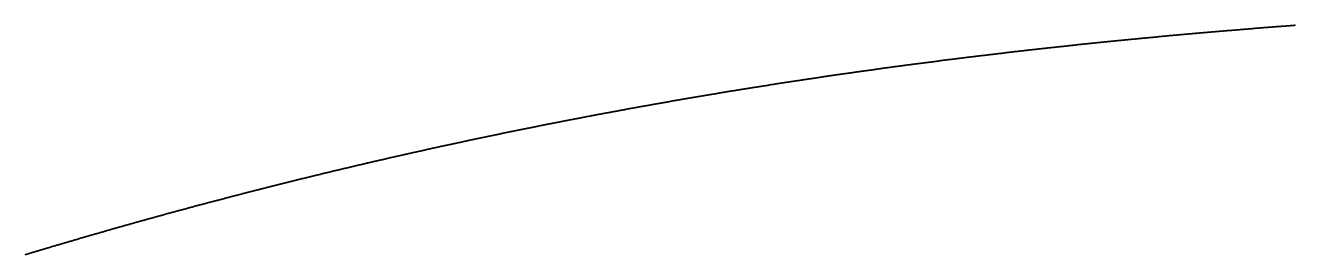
# Model space of a CAD drawing. Header units: metres. Extents: x 0 to 360, y 0 to 49.
# Drawn here: x 101.25 to 112.5, y 47.14 to 49.18 of the extents above; entities that cross this region are included whole.
import ezdxf

# ---------------------------------------------------------------- set-up
doc = ezdxf.new("R2010")
doc.units = ezdxf.units.M

msp = doc.modelspace()

# ---------------------------------------------------------------- linework, layer by layer
for p in [(112.036, 49.145), (112.042, 49.145), (112.048, 49.146), (112.054, 49.146), (112.06, 49.147), (112.065, 49.147), (112.071, 49.147), (112.077, 49.148), (112.083, 49.148), (112.089, 49.149), (112.094, 49.149), (112.1, 49.15), (112.106, 49.15), (112.112, 49.151), (112.118, 49.151), (112.124, 49.152), (112.129, 49.152), (112.135, 49.153), (112.141, 49.153), (112.147, 49.154), (112.153, 49.154), (112.159, 49.155), (112.164, 49.155), (112.17, 49.155), (112.176, 49.156), (112.182, 49.156), (112.188, 49.157), (112.194, 49.157), (112.199, 49.158), (112.205, 49.158), (112.211, 49.159), (112.217, 49.159), (112.223, 49.16), (112.228, 49.16), (112.234, 49.16), (112.24, 49.161), (112.246, 49.161), (112.252, 49.162), (112.258, 49.162), (112.263, 49.163), (112.269, 49.163), (112.275, 49.164), (112.281, 49.164), (112.287, 49.165), (112.293, 49.165), (112.298, 49.165), (112.304, 49.166), (112.31, 49.166), (112.316, 49.167), (112.322, 49.167), (112.328, 49.168), (112.333, 49.168), (112.339, 49.169), (112.345, 49.169), (112.351, 49.17), (112.357, 49.17), (112.363, 49.17), (112.368, 49.171), (112.374, 49.171), (112.38, 49.172), (112.386, 49.172), (112.392, 49.173), (112.397, 49.173), (112.403, 49.174), (112.409, 49.174), (112.415, 49.174), (112.421, 49.175), (112.427, 49.175), (112.432, 49.176), (112.438, 49.176), (112.444, 49.177), (112.45, 49.177), (112.456, 49.177), (112.462, 49.178), (112.467, 49.178), (112.473, 49.179), (112.479, 49.179), (112.485, 49.18), (112.491, 49.18), (112.497, 49.181), (110.806, 49.032), (110.812, 49.033), (110.818, 49.033), (110.824, 49.034), (110.83, 49.035), (110.836, 49.035), (110.841, 49.036), (110.847, 49.036), (110.853, 49.037), (110.859, 49.037), (110.865, 49.038), (110.87, 49.039), (110.876, 49.039), (110.882, 49.04), (110.888, 49.04), (110.894, 49.041), (110.9, 49.042), (110.905, 49.042), (110.911, 49.043), (110.917, 49.043), (110.923, 49.044), (110.929, 49.045), (110.935, 49.045), (110.94, 49.046), (110.946, 49.046), (110.952, 49.047), (110.958, 49.047), (110.964, 49.048), (110.97, 49.049), (110.975, 49.049), (110.981, 49.05), (110.987, 49.05), (110.993, 49.051), (110.999, 49.051), (111.005, 49.052), (111.01, 49.053), (111.016, 49.053), (111.022, 49.054), (111.028, 49.054), (111.034, 49.055), (111.04, 49.055), (111.045, 49.056), (111.051, 49.057), (111.057, 49.057), (111.063, 49.058), (111.069, 49.058), (111.075, 49.059), (111.08, 49.059), (111.086, 49.06), (111.092, 49.061), (111.098, 49.061), (111.104, 49.062), (111.11, 49.062), (111.115, 49.063), (111.121, 49.063), (111.127, 49.064), (111.133, 49.064), (111.139, 49.065), (111.144, 49.066), (111.15, 49.066), (111.156, 49.067), (111.162, 49.067), (111.168, 49.068), (111.174, 49.068), (111.179, 49.069), (111.185, 49.069), (111.191, 49.07), (111.197, 49.071), (111.203, 49.071), (111.209, 49.072), (111.214, 49.072), (111.22, 49.073), (111.226, 49.073), (111.232, 49.074), (111.238, 49.074), (111.244, 49.075), (111.249, 49.076), (111.255, 49.076), (111.261, 49.077), (111.267, 49.077), (111.273, 49.078), (111.279, 49.078), (111.284, 49.079), (111.29, 49.079), (111.296, 49.08), (111.302, 49.08), (111.308, 49.081), (111.314, 49.082), (111.319, 49.082), (111.325, 49.083), (111.331, 49.083), (111.337, 49.084), (111.343, 49.084), (111.348, 49.085), (111.354, 49.085), (111.36, 49.086), (111.366, 49.086), (111.372, 49.087), (111.378, 49.088), (111.383, 49.088), (111.389, 49.089), (111.395, 49.089), (111.401, 49.09), (111.407, 49.09), (111.413, 49.091), (111.418, 49.091), (111.424, 49.092), (111.43, 49.092), (111.436, 49.093), (111.442, 49.093), (111.448, 49.094), (111.453, 49.094), (111.459, 49.095), (111.465, 49.096), (111.471, 49.096), (111.477, 49.097), (111.483, 49.097), (111.488, 49.098), (111.494, 49.098), (111.5, 49.099), (111.506, 49.099), (111.512, 49.1), (111.518, 49.1), (111.523, 49.101), (111.529, 49.101), (111.535, 49.102), (111.541, 49.102), (111.547, 49.103), (111.553, 49.103), (111.558, 49.104), (111.564, 49.104), (111.57, 49.105), (111.576, 49.105), (111.582, 49.106), (111.587, 49.106), (111.593, 49.107), (111.599, 49.108), (111.605, 49.108), (111.611, 49.109), (111.617, 49.109), (111.622, 49.11), (111.628, 49.11), (111.634, 49.111), (111.64, 49.111), (111.646, 49.112), (111.652, 49.112), (111.657, 49.113), (111.663, 49.113), (111.669, 49.114), (111.675, 49.114), (111.681, 49.115), (111.687, 49.115), (111.692, 49.116), (111.698, 49.116), (111.704, 49.117), (111.71, 49.117), (111.716, 49.118), (111.722, 49.118), (111.727, 49.119), (111.733, 49.119), (111.739, 49.12), (111.745, 49.12), (111.751, 49.121), (111.756, 49.121), (111.762, 49.122), (111.768, 49.122), (111.774, 49.123), (111.78, 49.123), (111.786, 49.124), (111.791, 49.124), (111.797, 49.125), (111.803, 49.125), (111.809, 49.126), (111.815, 49.126), (111.821, 49.127), (111.826, 49.127), (111.832, 49.128), (111.838, 49.128), (111.844, 49.129), (111.85, 49.129), (111.856, 49.13), (111.861, 49.13), (111.867, 49.131), (111.873, 49.131), (111.879, 49.132), (111.885, 49.132), (111.891, 49.133), (111.896, 49.133), (111.902, 49.134), (111.908, 49.134), (111.914, 49.135), (111.92, 49.135), (111.925, 49.136), (111.931, 49.136), (111.937, 49.136), (111.943, 49.137), (111.949, 49.137), (111.955, 49.138), (111.96, 49.138), (111.966, 49.139), (111.972, 49.139), (111.978, 49.14), (111.984, 49.14), (111.99, 49.141), (111.995, 49.141), (112.001, 49.142), (112.007, 49.142), (112.013, 49.143), (112.019, 49.143), (112.025, 49.144), (112.03, 49.144), (109.792, 48.92), (109.798, 48.921), (109.803, 48.921), (109.809, 48.922), (109.815, 48.923), (109.821, 48.923), (109.827, 48.924), (109.832, 48.925), (109.838, 48.926), (109.844, 48.926), (109.85, 48.927), (109.856, 48.928), (109.862, 48.928), (109.867, 48.929), (109.873, 48.93), (109.879, 48.93), (109.885, 48.931), (109.891, 48.932), (109.897, 48.932), (109.902, 48.933), (109.908, 48.934), (109.914, 48.935), (109.92, 48.935), (109.926, 48.936), (109.932, 48.937), (109.937, 48.937), (109.943, 48.938), (109.949, 48.939), (109.955, 48.939), (109.961, 48.94), (109.967, 48.941), (109.972, 48.941), (109.978, 48.942), (109.984, 48.943), (109.99, 48.943), (109.996, 48.944), (110.002, 48.945), (110.007, 48.945), (110.013, 48.946), (110.019, 48.947), (110.025, 48.947), (110.031, 48.948), (110.037, 48.949), (110.042, 48.949), (110.048, 48.95), (110.054, 48.951), (110.06, 48.951), (110.066, 48.952), (110.072, 48.953), (110.077, 48.953), (110.083, 48.954), (110.089, 48.955), (110.095, 48.955), (110.101, 48.956), (110.107, 48.957), (110.112, 48.957), (110.118, 48.958), (110.124, 48.959), (110.13, 48.959), (110.136, 48.96), (110.142, 48.961), (110.147, 48.961), (110.153, 48.962), (110.159, 48.963), (110.165, 48.963), (110.171, 48.964), (110.177, 48.965), (110.182, 48.965), (110.188, 48.966), (110.194, 48.967), (110.2, 48.967), (110.206, 48.968), (110.212, 48.969), (110.217, 48.969), (110.223, 48.97), (110.229, 48.971), (110.235, 48.971), (110.241, 48.972), (110.247, 48.973), (110.252, 48.973), (110.258, 48.974), (110.264, 48.975), (110.27, 48.975), (110.276, 48.976), (110.282, 48.976), (110.287, 48.977), (110.293, 48.978), (110.299, 48.978), (110.305, 48.979), (110.311, 48.98), (110.317, 48.98), (110.322, 48.981), (110.328, 48.982), (110.334, 48.982), (110.34, 48.983), (110.346, 48.984), (110.352, 48.984), (110.357, 48.985), (110.363, 48.985), (110.369, 48.986), (110.375, 48.987), (110.381, 48.987), (110.387, 48.988), (110.392, 48.989), (110.398, 48.989), (110.404, 48.99), (110.41, 48.991), (110.416, 48.991), (110.422, 48.992), (110.427, 48.992), (110.433, 48.993), (110.439, 48.994), (110.445, 48.994), (110.451, 48.995), (110.457, 48.996), (110.462, 48.996), (110.468, 48.997), (110.474, 48.997), (110.48, 48.998), (110.486, 48.999), (110.492, 48.999), (110.497, 49), (110.503, 49.001), (110.509, 49.001), (110.515, 49.002), (110.521, 49.002), (110.527, 49.003), (110.532, 49.004), (110.538, 49.004), (110.544, 49.005), (110.55, 49.006), (110.556, 49.006), (110.561, 49.007), (110.567, 49.007), (110.573, 49.008), (110.579, 49.009), (110.585, 49.009), (110.591, 49.01), (110.596, 49.01), (110.602, 49.011), (110.608, 49.012), (110.614, 49.012), (110.62, 49.013), (110.626, 49.014), (110.631, 49.014), (110.637, 49.015), (110.643, 49.015), (110.649, 49.016), (110.655, 49.017), (110.661, 49.017), (110.666, 49.018), (110.672, 49.018), (110.678, 49.019), (110.684, 49.02), (110.69, 49.02), (110.696, 49.021), (110.701, 49.021), (110.707, 49.022), (110.713, 49.023), (110.719, 49.023), (110.725, 49.024), (110.731, 49.024), (110.736, 49.025), (110.742, 49.026), (110.748, 49.026), (110.754, 49.027), (110.76, 49.027), (110.766, 49.028), (110.771, 49.029), (110.777, 49.029), (110.783, 49.03), (110.789, 49.03), (110.795, 49.031), (110.801, 49.032), (108.911, 48.807), (108.917, 48.808), (108.922, 48.809), (108.928, 48.81), (108.934, 48.811), (108.94, 48.811), (108.946, 48.812), (108.952, 48.813), (108.957, 48.814), (108.963, 48.815), (108.969, 48.815), (108.975, 48.816), (108.981, 48.817), (108.987, 48.818), (108.992, 48.818), (108.998, 48.819), (109.004, 48.82), (109.01, 48.821), (109.016, 48.822), (109.022, 48.822), (109.027, 48.823), (109.033, 48.824), (109.039, 48.825), (109.045, 48.826), (109.051, 48.826), (109.057, 48.827), (109.062, 48.828), (109.068, 48.829), (109.074, 48.829), (109.08, 48.83), (109.086, 48.831), (109.092, 48.832), (109.097, 48.833), (109.103, 48.833), (109.109, 48.834), (109.115, 48.835), (109.121, 48.836), (109.127, 48.836), (109.132, 48.837), (109.138, 48.838), (109.144, 48.839), (109.15, 48.839), (109.156, 48.84), (109.162, 48.841), (109.167, 48.842), (109.173, 48.843), (109.179, 48.843), (109.185, 48.844), (109.191, 48.845), (109.197, 48.846), (109.202, 48.846), (109.208, 48.847), (109.214, 48.848), (109.22, 48.849), (109.226, 48.849), (109.232, 48.85), (109.237, 48.851), (109.243, 48.852), (109.249, 48.852), (109.255, 48.853), (109.261, 48.854), (109.267, 48.855), (109.272, 48.855), (109.278, 48.856), (109.284, 48.857), (109.29, 48.858), (109.296, 48.858), (109.302, 48.859), (109.307, 48.86), (109.313, 48.861), (109.319, 48.861), (109.325, 48.862), (109.331, 48.863), (109.337, 48.864), (109.342, 48.864), (109.348, 48.865), (109.354, 48.866), (109.36, 48.867), (109.366, 48.867), (109.372, 48.868), (109.377, 48.869), (109.383, 48.87), (109.389, 48.87), (109.395, 48.871), (109.401, 48.872), (109.407, 48.873), (109.412, 48.873), (109.418, 48.874), (109.424, 48.875), (109.43, 48.876), (109.436, 48.876), (109.442, 48.877), (109.448, 48.878), (109.453, 48.878), (109.459, 48.879), (109.465, 48.88), (109.471, 48.881), (109.477, 48.881), (109.483, 48.882), (109.488, 48.883), (109.494, 48.884), (109.5, 48.884), (109.506, 48.885), (109.512, 48.886), (109.518, 48.887), (109.523, 48.887), (109.529, 48.888), (109.535, 48.889), (109.541, 48.889), (109.547, 48.89), (109.553, 48.891), (109.558, 48.892), (109.564, 48.892), (109.57, 48.893), (109.576, 48.894), (109.582, 48.894), (109.588, 48.895), (109.593, 48.896), (109.599, 48.897), (109.605, 48.897), (109.611, 48.898), (109.617, 48.899), (109.623, 48.9), (109.628, 48.9), (109.634, 48.901), (109.64, 48.902), (109.646, 48.902), (109.652, 48.903), (109.658, 48.904), (109.663, 48.905), (109.669, 48.905), (109.675, 48.906), (109.681, 48.907), (109.687, 48.907), (109.693, 48.908), (109.698, 48.909), (109.704, 48.909), (109.71, 48.91), (109.716, 48.911), (109.722, 48.912), (109.728, 48.912), (109.733, 48.913), (109.739, 48.914), (109.745, 48.914), (109.751, 48.915), (109.757, 48.916), (109.763, 48.917), (109.768, 48.917), (109.774, 48.918), (109.78, 48.919), (109.786, 48.919), (108.129, 48.695), (108.134, 48.696), (108.14, 48.697), (108.146, 48.698), (108.152, 48.699), (108.158, 48.699), (108.164, 48.7), (108.169, 48.701), (108.175, 48.702), (108.181, 48.703), (108.187, 48.704), (108.193, 48.705), (108.199, 48.706), (108.205, 48.706), (108.21, 48.707), (108.216, 48.708), (108.222, 48.709), (108.228, 48.71), (108.234, 48.711), (108.24, 48.712), (108.245, 48.713), (108.251, 48.713), (108.257, 48.714), (108.263, 48.715), (108.269, 48.716), (108.275, 48.717), (108.28, 48.718), (108.286, 48.719), (108.292, 48.72), (108.298, 48.72), (108.304, 48.721), (108.31, 48.722), (108.315, 48.723), (108.321, 48.724), (108.327, 48.725), (108.333, 48.726), (108.339, 48.726), (108.345, 48.727), (108.35, 48.728), (108.356, 48.729), (108.362, 48.73), (108.368, 48.731), (108.374, 48.732), (108.38, 48.732), (108.385, 48.733), (108.391, 48.734), (108.397, 48.735), (108.403, 48.736), (108.409, 48.737), (108.415, 48.738), (108.42, 48.738), (108.426, 48.739), (108.432, 48.74), (108.438, 48.741), (108.444, 48.742), (108.45, 48.743), (108.456, 48.743), (108.461, 48.744), (108.467, 48.745), (108.473, 48.746), (108.479, 48.747), (108.485, 48.748), (108.491, 48.749), (108.496, 48.749), (108.502, 48.75), (108.508, 48.751), (108.514, 48.752), (108.52, 48.753), (108.526, 48.754), (108.531, 48.754), (108.537, 48.755), (108.543, 48.756), (108.549, 48.757), (108.555, 48.758), (108.561, 48.759), (108.566, 48.759), (108.572, 48.76), (108.578, 48.761), (108.584, 48.762), (108.59, 48.763), (108.596, 48.764), (108.601, 48.764), (108.607, 48.765), (108.613, 48.766), (108.619, 48.767), (108.625, 48.768), (108.631, 48.769), (108.636, 48.769), (108.642, 48.77), (108.648, 48.771), (108.654, 48.772), (108.66, 48.773), (108.666, 48.773), (108.671, 48.774), (108.677, 48.775), (108.683, 48.776), (108.689, 48.777), (108.695, 48.778), (108.701, 48.778), (108.706, 48.779), (108.712, 48.78), (108.718, 48.781), (108.724, 48.782), (108.73, 48.782), (108.736, 48.783), (108.741, 48.784), (108.747, 48.785), (108.753, 48.786), (108.759, 48.787), (108.765, 48.787), (108.771, 48.788), (108.777, 48.789), (108.782, 48.79), (108.788, 48.791), (108.794, 48.791), (108.8, 48.792), (108.806, 48.793), (108.812, 48.794), (108.817, 48.795), (108.823, 48.795), (108.829, 48.796), (108.835, 48.797), (108.841, 48.798), (108.847, 48.799), (108.852, 48.799), (108.858, 48.8), (108.864, 48.801), (108.87, 48.802), (108.876, 48.803), (108.882, 48.803), (108.887, 48.804), (108.893, 48.805), (108.899, 48.806), (108.905, 48.807), (107.416, 48.582), (107.422, 48.583), (107.428, 48.584), (107.434, 48.585), (107.44, 48.586), (107.446, 48.587), (107.451, 48.588), (107.457, 48.589), (107.463, 48.59), (107.469, 48.591), (107.475, 48.592), (107.481, 48.593), (107.486, 48.594), (107.492, 48.595), (107.498, 48.596), (107.504, 48.597), (107.51, 48.598), (107.516, 48.598), (107.521, 48.599), (107.527, 48.6), (107.533, 48.601), (107.539, 48.602), (107.545, 48.603), (107.551, 48.604), (107.556, 48.605), (107.562, 48.606), (107.568, 48.607), (107.574, 48.608), (107.58, 48.609), (107.586, 48.61), (107.591, 48.611), (107.597, 48.612), (107.603, 48.613), (107.609, 48.614), (107.615, 48.615), (107.621, 48.616), (107.627, 48.617), (107.632, 48.617), (107.638, 48.618), (107.644, 48.619), (107.65, 48.62), (107.656, 48.621), (107.662, 48.622), (107.667, 48.623), (107.673, 48.624), (107.679, 48.625), (107.685, 48.626), (107.691, 48.627), (107.697, 48.628), (107.702, 48.629), (107.708, 48.63), (107.714, 48.631), (107.72, 48.632), (107.726, 48.632), (107.732, 48.633), (107.737, 48.634), (107.743, 48.635), (107.749, 48.636), (107.755, 48.637), (107.761, 48.638), (107.767, 48.639), (107.772, 48.64), (107.778, 48.641), (107.784, 48.642), (107.79, 48.643), (107.796, 48.644), (107.802, 48.644), (107.808, 48.645), (107.813, 48.646), (107.819, 48.647), (107.825, 48.648), (107.831, 48.649), (107.837, 48.65), (107.843, 48.651), (107.848, 48.652), (107.854, 48.653), (107.86, 48.654), (107.866, 48.655), (107.872, 48.656), (107.878, 48.656), (107.883, 48.657), (107.889, 48.658), (107.895, 48.659), (107.901, 48.66), (107.907, 48.661), (107.913, 48.662), (107.918, 48.663), (107.924, 48.664), (107.93, 48.665), (107.936, 48.666), (107.942, 48.666), (107.948, 48.667), (107.953, 48.668), (107.959, 48.669), (107.965, 48.67), (107.971, 48.671), (107.977, 48.672), (107.983, 48.673), (107.989, 48.674), (107.994, 48.675), (108, 48.675), (108.006, 48.676), (108.012, 48.677), (108.018, 48.678), (108.024, 48.679), (108.029, 48.68), (108.035, 48.681), (108.041, 48.682), (108.047, 48.683), (108.053, 48.684), (108.059, 48.684), (108.064, 48.685), (108.07, 48.686), (108.076, 48.687), (108.082, 48.688), (108.088, 48.689), (108.094, 48.69), (108.099, 48.691), (108.105, 48.692), (108.111, 48.692), (108.117, 48.693), (108.123, 48.694), (106.768, 48.47), (106.774, 48.471), (106.78, 48.472), (106.785, 48.473), (106.791, 48.475), (106.797, 48.476), (106.803, 48.477), (106.809, 48.478), (106.815, 48.479), (106.821, 48.48), (106.826, 48.481), (106.832, 48.482), (106.838, 48.483), (106.844, 48.484), (106.85, 48.485), (106.856, 48.486), (106.861, 48.487), (106.867, 48.488), (106.873, 48.489), (106.879, 48.49), (106.885, 48.491), (106.891, 48.492), (106.896, 48.493), (106.902, 48.494), (106.908, 48.495), (106.914, 48.496), (106.92, 48.497), (106.926, 48.498), (106.932, 48.499), (106.937, 48.5), (106.943, 48.501), (106.949, 48.502), (106.955, 48.503), (106.961, 48.504), (106.967, 48.506), (106.972, 48.507), (106.978, 48.508), (106.984, 48.509), (106.99, 48.51), (106.996, 48.511), (107.002, 48.512), (107.007, 48.513), (107.013, 48.514), (107.019, 48.515), (107.025, 48.516), (107.031, 48.517), (107.037, 48.518), (107.043, 48.519), (107.048, 48.52), (107.054, 48.521), (107.06, 48.522), (107.066, 48.523), (107.072, 48.524), (107.078, 48.525), (107.083, 48.526), (107.089, 48.527), (107.095, 48.528), (107.101, 48.529), (107.107, 48.53), (107.113, 48.531), (107.118, 48.532), (107.124, 48.533), (107.13, 48.534), (107.136, 48.535), (107.142, 48.536), (107.148, 48.537), (107.153, 48.538), (107.159, 48.539), (107.165, 48.54), (107.171, 48.541), (107.177, 48.542), (107.183, 48.543), (107.189, 48.544), (107.194, 48.545), (107.2, 48.546), (107.206, 48.547), (107.212, 48.548), (107.218, 48.549), (107.224, 48.55), (107.229, 48.551), (107.235, 48.552), (107.241, 48.553), (107.247, 48.554), (107.253, 48.555), (107.259, 48.556), (107.264, 48.557), (107.27, 48.558), (107.276, 48.559), (107.282, 48.56), (107.288, 48.561), (107.294, 48.562), (107.3, 48.563), (107.305, 48.564), (107.311, 48.565), (107.317, 48.566), (107.323, 48.567), (107.329, 48.568), (107.335, 48.569), (107.34, 48.569), (107.346, 48.57), (107.352, 48.571), (107.358, 48.572), (107.364, 48.573), (107.37, 48.574), (107.375, 48.575), (107.381, 48.576), (107.387, 48.577), (107.393, 48.578), (107.399, 48.579), (107.405, 48.58), (107.41, 48.581), (106.16, 48.358), (106.166, 48.359), (106.172, 48.36), (106.178, 48.361), (106.184, 48.362), (106.19, 48.363), (106.195, 48.364), (106.201, 48.365), (106.207, 48.366), (106.213, 48.368), (106.219, 48.369), (106.225, 48.37), (106.23, 48.371), (106.236, 48.372), (106.242, 48.373), (106.248, 48.374), (106.254, 48.375), (106.26, 48.377), (106.266, 48.378), (106.271, 48.379), (106.277, 48.38), (106.283, 48.381), (106.289, 48.382), (106.295, 48.383), (106.301, 48.384), (106.306, 48.385), (106.312, 48.386), (106.318, 48.388), (106.324, 48.389), (106.33, 48.39), (106.336, 48.391), (106.341, 48.392), (106.347, 48.393), (106.353, 48.394), (106.359, 48.395), (106.365, 48.396), (106.371, 48.397), (106.377, 48.399), (106.382, 48.4), (106.388, 48.401), (106.394, 48.402), (106.4, 48.403), (106.406, 48.404), (106.412, 48.405), (106.417, 48.406), (106.423, 48.407), (106.429, 48.408), (106.435, 48.409), (106.441, 48.411), (106.447, 48.412), (106.452, 48.413), (106.458, 48.414), (106.464, 48.415), (106.47, 48.416), (106.476, 48.417), (106.482, 48.418), (106.488, 48.419), (106.493, 48.42), (106.499, 48.421), (106.505, 48.422), (106.511, 48.424), (106.517, 48.425), (106.523, 48.426), (106.528, 48.427), (106.534, 48.428), (106.54, 48.429), (106.546, 48.43), (106.552, 48.431), (106.558, 48.432), (106.563, 48.433), (106.569, 48.434), (106.575, 48.435), (106.581, 48.436), (106.587, 48.438), (106.593, 48.439), (106.599, 48.44), (106.604, 48.441), (106.61, 48.442), (106.616, 48.443), (106.622, 48.444), (106.628, 48.445), (106.634, 48.446), (106.639, 48.447), (106.645, 48.448), (106.651, 48.449), (106.657, 48.45), (106.663, 48.451), (106.669, 48.452), (106.674, 48.453), (106.68, 48.455), (106.686, 48.456), (106.692, 48.457), (106.698, 48.458), (106.704, 48.459), (106.71, 48.46), (106.715, 48.461), (106.721, 48.462), (106.727, 48.463), (106.733, 48.464), (106.739, 48.465), (106.745, 48.466), (106.75, 48.467), (106.756, 48.468), (106.762, 48.469), (105.593, 48.245), (105.599, 48.246), (105.605, 48.248), (105.611, 48.249), (105.617, 48.25), (105.623, 48.251), (105.628, 48.252), (105.634, 48.254), (105.64, 48.255), (105.646, 48.256), (105.652, 48.257), (105.658, 48.258), (105.664, 48.259), (105.669, 48.261), (105.675, 48.262), (105.681, 48.263), (105.687, 48.264), (105.693, 48.265), (105.699, 48.267), (105.704, 48.268), (105.71, 48.269), (105.716, 48.27), (105.722, 48.271), (105.728, 48.272), (105.734, 48.274), (105.74, 48.275), (105.745, 48.276), (105.751, 48.277), (105.757, 48.278), (105.763, 48.279), (105.769, 48.281), (105.775, 48.282), (105.78, 48.283), (105.786, 48.284), (105.792, 48.285), (105.798, 48.287), (105.804, 48.288), (105.81, 48.289), (105.815, 48.29), (105.821, 48.291), (105.827, 48.292), (105.833, 48.294), (105.839, 48.295), (105.845, 48.296), (105.851, 48.297), (105.856, 48.298), (105.862, 48.299), (105.868, 48.3), (105.874, 48.302), (105.88, 48.303), (105.886, 48.304), (105.891, 48.305), (105.897, 48.306), (105.903, 48.307), (105.909, 48.309), (105.915, 48.31), (105.921, 48.311), (105.927, 48.312), (105.932, 48.313), (105.938, 48.314), (105.944, 48.315), (105.95, 48.317), (105.956, 48.318), (105.962, 48.319), (105.967, 48.32), (105.973, 48.321), (105.979, 48.322), (105.985, 48.324), (105.991, 48.325), (105.997, 48.326), (106.003, 48.327), (106.008, 48.328), (106.014, 48.329), (106.02, 48.33), (106.026, 48.332), (106.032, 48.333), (106.038, 48.334), (106.043, 48.335), (106.049, 48.336), (106.055, 48.337), (106.061, 48.338), (106.067, 48.339), (106.073, 48.341), (106.079, 48.342), (106.084, 48.343), (106.09, 48.344), (106.096, 48.345), (106.102, 48.346), (106.108, 48.347), (106.114, 48.349), (106.119, 48.35), (106.125, 48.351), (106.131, 48.352), (106.137, 48.353), (106.143, 48.354), (106.149, 48.355), (106.154, 48.356), (105.061, 48.133), (105.067, 48.135), (105.073, 48.136), (105.079, 48.137), (105.085, 48.138), (105.091, 48.14), (105.096, 48.141), (105.102, 48.142), (105.108, 48.143), (105.114, 48.145), (105.12, 48.146), (105.126, 48.147), (105.132, 48.148), (105.137, 48.15), (105.143, 48.151), (105.149, 48.152), (105.155, 48.153), (105.161, 48.155), (105.167, 48.156), (105.172, 48.157), (105.178, 48.158), (105.184, 48.16), (105.19, 48.161), (105.196, 48.162), (105.202, 48.163), (105.208, 48.165), (105.213, 48.166), (105.219, 48.167), (105.225, 48.168), (105.231, 48.17), (105.237, 48.171), (105.243, 48.172), (105.248, 48.173), (105.254, 48.175), (105.26, 48.176), (105.266, 48.177), (105.272, 48.178), (105.278, 48.18), (105.284, 48.181), (105.289, 48.182), (105.295, 48.183), (105.301, 48.185), (105.307, 48.186), (105.313, 48.187), (105.319, 48.188), (105.324, 48.189), (105.33, 48.191), (105.336, 48.192), (105.342, 48.193), (105.348, 48.194), (105.354, 48.196), (105.36, 48.197), (105.365, 48.198), (105.371, 48.199), (105.377, 48.2), (105.383, 48.202), (105.389, 48.203), (105.395, 48.204), (105.4, 48.205), (105.406, 48.207), (105.412, 48.208), (105.418, 48.209), (105.424, 48.21), (105.43, 48.211), (105.436, 48.213), (105.441, 48.214), (105.447, 48.215), (105.453, 48.216), (105.459, 48.217), (105.465, 48.219), (105.471, 48.22), (105.476, 48.221), (105.482, 48.222), (105.488, 48.224), (105.494, 48.225), (105.5, 48.226), (105.506, 48.227), (105.512, 48.228), (105.517, 48.23), (105.523, 48.231), (105.529, 48.232), (105.535, 48.233), (105.541, 48.234), (105.547, 48.236), (105.552, 48.237), (105.558, 48.238), (105.564, 48.239), (105.57, 48.24), (105.576, 48.242), (105.582, 48.243), (105.588, 48.244), (104.553, 48.021), (104.558, 48.022), (104.564, 48.023), (104.57, 48.025), (104.576, 48.026), (104.582, 48.027), (104.588, 48.029), (104.594, 48.03), (104.599, 48.031), (104.605, 48.032), (104.611, 48.034), (104.617, 48.035), (104.623, 48.036), (104.629, 48.038), (104.634, 48.039), (104.64, 48.04), (104.646, 48.042), (104.652, 48.043), (104.658, 48.044), (104.664, 48.046), (104.67, 48.047), (104.675, 48.048), (104.681, 48.05), (104.687, 48.051), (104.693, 48.052), (104.699, 48.054), (104.705, 48.055), (104.71, 48.056), (104.716, 48.057), (104.722, 48.059), (104.728, 48.06), (104.734, 48.061), (104.74, 48.063), (104.746, 48.064), (104.751, 48.065), (104.757, 48.067), (104.763, 48.068), (104.769, 48.069), (104.775, 48.071), (104.781, 48.072), (104.787, 48.073), (104.792, 48.074), (104.798, 48.076), (104.804, 48.077), (104.81, 48.078), (104.816, 48.08), (104.822, 48.081), (104.827, 48.082), (104.833, 48.084), (104.839, 48.085), (104.845, 48.086), (104.851, 48.087), (104.857, 48.089), (104.863, 48.09), (104.868, 48.091), (104.874, 48.093), (104.88, 48.094), (104.886, 48.095), (104.892, 48.096), (104.898, 48.098), (104.903, 48.099), (104.909, 48.1), (104.915, 48.102), (104.921, 48.103), (104.927, 48.104), (104.933, 48.105), (104.939, 48.107), (104.944, 48.108), (104.95, 48.109), (104.956, 48.11), (104.962, 48.112), (104.968, 48.113), (104.974, 48.114), (104.979, 48.116), (104.985, 48.117), (104.991, 48.118), (104.997, 48.119), (105.003, 48.121), (105.009, 48.122), (105.015, 48.123), (105.02, 48.124), (105.026, 48.126), (105.032, 48.127), (105.038, 48.128), (105.044, 48.13), (105.05, 48.131), (105.055, 48.132), (104.067, 47.908), (104.073, 47.909), (104.079, 47.91), (104.085, 47.912), (104.09, 47.913), (104.096, 47.914), (104.102, 47.916), (104.108, 47.917), (104.114, 47.919), (104.12, 47.92), (104.126, 47.921), (104.131, 47.923), (104.137, 47.924), (104.143, 47.926), (104.149, 47.927), (104.155, 47.928), (104.161, 47.93), (104.166, 47.931), (104.172, 47.932), (104.178, 47.934), (104.184, 47.935), (104.19, 47.937), (104.196, 47.938), (104.202, 47.939), (104.207, 47.941), (104.213, 47.942), (104.219, 47.943), (104.225, 47.945), (104.231, 47.946), (104.237, 47.948), (104.243, 47.949), (104.248, 47.95), (104.254, 47.952), (104.26, 47.953), (104.266, 47.954), (104.272, 47.956), (104.278, 47.957), (104.283, 47.959), (104.289, 47.96), (104.295, 47.961), (104.301, 47.963), (104.307, 47.964), (104.313, 47.965), (104.319, 47.967), (104.324, 47.968), (104.33, 47.969), (104.336, 47.971), (104.342, 47.972), (104.348, 47.974), (104.354, 47.975), (104.36, 47.976), (104.365, 47.978), (104.371, 47.979), (104.377, 47.98), (104.383, 47.982), (104.389, 47.983), (104.395, 47.984), (104.4, 47.986), (104.406, 47.987), (104.412, 47.988), (104.418, 47.99), (104.424, 47.991), (104.43, 47.992), (104.436, 47.994), (104.441, 47.995), (104.447, 47.996), (104.453, 47.998), (104.459, 47.999), (104.465, 48.001), (104.471, 48.002), (104.477, 48.003), (104.482, 48.005), (104.488, 48.006), (104.494, 48.007), (104.5, 48.009), (104.506, 48.01), (104.512, 48.011), (104.517, 48.013), (104.523, 48.014), (104.529, 48.015), (104.535, 48.017), (104.541, 48.018), (104.547, 48.019), (103.605, 47.795), (103.611, 47.796), (103.616, 47.798), (103.622, 47.799), (103.628, 47.801), (103.634, 47.802), (103.64, 47.804), (103.646, 47.805), (103.652, 47.807), (103.657, 47.808), (103.663, 47.809), (103.669, 47.811), (103.675, 47.812), (103.681, 47.814), (103.687, 47.815), (103.693, 47.817), (103.698, 47.818), (103.704, 47.82), (103.71, 47.821), (103.716, 47.822), (103.722, 47.824), (103.728, 47.825), (103.734, 47.827), (103.739, 47.828), (103.745, 47.83), (103.751, 47.831), (103.757, 47.833), (103.763, 47.834), (103.769, 47.835), (103.774, 47.837), (103.78, 47.838), (103.786, 47.84), (103.792, 47.841), (103.798, 47.843), (103.804, 47.844), (103.81, 47.845), (103.815, 47.847), (103.821, 47.848), (103.827, 47.85), (103.833, 47.851), (103.839, 47.853), (103.845, 47.854), (103.851, 47.855), (103.856, 47.857), (103.862, 47.858), (103.868, 47.86), (103.874, 47.861), (103.88, 47.862), (103.886, 47.864), (103.891, 47.865), (103.897, 47.867), (103.903, 47.868), (103.909, 47.87), (103.915, 47.871), (103.921, 47.872), (103.927, 47.874), (103.932, 47.875), (103.938, 47.877), (103.944, 47.878), (103.95, 47.879), (103.956, 47.881), (103.962, 47.882), (103.968, 47.884), (103.973, 47.885), (103.979, 47.887), (103.985, 47.888), (103.991, 47.889), (103.997, 47.891), (104.003, 47.892), (104.009, 47.894), (104.014, 47.895), (104.02, 47.896), (104.026, 47.898), (104.032, 47.899), (104.038, 47.901), (104.044, 47.902), (104.049, 47.903), (104.055, 47.905), (104.061, 47.906), (103.166, 47.683), (103.172, 47.685), (103.178, 47.687), (103.183, 47.688), (103.189, 47.69), (103.195, 47.691), (103.201, 47.693), (103.207, 47.694), (103.213, 47.696), (103.219, 47.697), (103.224, 47.699), (103.23, 47.7), (103.236, 47.702), (103.242, 47.703), (103.248, 47.705), (103.254, 47.706), (103.259, 47.708), (103.265, 47.709), (103.271, 47.711), (103.277, 47.712), (103.283, 47.714), (103.289, 47.715), (103.295, 47.717), (103.3, 47.718), (103.306, 47.72), (103.312, 47.721), (103.318, 47.723), (103.324, 47.724), (103.33, 47.726), (103.336, 47.727), (103.341, 47.729), (103.347, 47.73), (103.353, 47.732), (103.359, 47.733), (103.365, 47.735), (103.371, 47.736), (103.377, 47.738), (103.382, 47.739), (103.388, 47.741), (103.394, 47.742), (103.4, 47.743), (103.406, 47.745), (103.412, 47.746), (103.418, 47.748), (103.423, 47.749), (103.429, 47.751), (103.435, 47.752), (103.441, 47.754), (103.447, 47.755), (103.453, 47.757), (103.458, 47.758), (103.464, 47.76), (103.47, 47.761), (103.476, 47.763), (103.482, 47.764), (103.488, 47.766), (103.494, 47.767), (103.499, 47.769), (103.505, 47.77), (103.511, 47.772), (103.517, 47.773), (103.523, 47.774), (103.529, 47.776), (103.535, 47.777), (103.54, 47.779), (103.546, 47.78), (103.552, 47.782), (103.558, 47.783), (103.564, 47.785), (103.57, 47.786), (103.576, 47.788), (103.581, 47.789), (103.587, 47.791), (103.593, 47.792), (103.599, 47.793), (102.738, 47.571), (102.744, 47.572), (102.75, 47.574), (102.756, 47.575), (102.762, 47.577), (102.768, 47.579), (102.774, 47.58), (102.779, 47.582), (102.785, 47.583), (102.791, 47.585), (102.797, 47.586), (102.803, 47.588), (102.809, 47.59), (102.815, 47.591), (102.82, 47.593), (102.826, 47.594), (102.832, 47.596), (102.838, 47.597), (102.844, 47.599), (102.85, 47.6), (102.856, 47.602), (102.861, 47.604), (102.867, 47.605), (102.873, 47.607), (102.879, 47.608), (102.885, 47.61), (102.891, 47.611), (102.897, 47.613), (102.902, 47.614), (102.908, 47.616), (102.914, 47.618), (102.92, 47.619), (102.926, 47.621), (102.932, 47.622), (102.938, 47.624), (102.943, 47.625), (102.949, 47.627), (102.955, 47.628), (102.961, 47.63), (102.967, 47.632), (102.973, 47.633), (102.979, 47.635), (102.984, 47.636), (102.99, 47.638), (102.996, 47.639), (103.002, 47.641), (103.008, 47.642), (103.014, 47.644), (103.019, 47.645), (103.025, 47.647), (103.031, 47.648), (103.037, 47.65), (103.043, 47.651), (103.049, 47.653), (103.055, 47.655), (103.06, 47.656), (103.066, 47.658), (103.072, 47.659), (103.078, 47.661), (103.084, 47.662), (103.09, 47.664), (103.096, 47.665), (103.101, 47.667), (103.107, 47.668), (103.113, 47.67), (103.119, 47.671), (103.125, 47.673), (103.131, 47.674), (103.137, 47.676), (103.142, 47.677), (103.148, 47.679), (103.154, 47.68), (103.16, 47.682), (102.329, 47.459), (102.334, 47.46), (102.34, 47.462), (102.346, 47.463), (102.352, 47.465), (102.358, 47.467), (102.364, 47.468), (102.37, 47.47), (102.375, 47.472), (102.381, 47.473), (102.387, 47.475), (102.393, 47.476), (102.399, 47.478), (102.405, 47.48), (102.411, 47.481), (102.416, 47.483), (102.422, 47.485), (102.428, 47.486), (102.434, 47.488), (102.44, 47.489), (102.446, 47.491), (102.452, 47.493), (102.457, 47.494), (102.463, 47.496), (102.469, 47.497), (102.475, 47.499), (102.481, 47.501), (102.487, 47.502), (102.493, 47.504), (102.498, 47.506), (102.504, 47.507), (102.51, 47.509), (102.516, 47.51), (102.522, 47.512), (102.528, 47.514), (102.534, 47.515), (102.539, 47.517), (102.545, 47.518), (102.551, 47.52), (102.557, 47.522), (102.563, 47.523), (102.569, 47.525), (102.575, 47.526), (102.58, 47.528), (102.586, 47.53), (102.592, 47.531), (102.598, 47.533), (102.604, 47.534), (102.61, 47.536), (102.615, 47.538), (102.621, 47.539), (102.627, 47.541), (102.633, 47.542), (102.639, 47.544), (102.645, 47.545), (102.651, 47.547), (102.656, 47.549), (102.662, 47.55), (102.668, 47.552), (102.674, 47.553), (102.68, 47.555), (102.686, 47.557), (102.692, 47.558), (102.697, 47.56), (102.703, 47.561), (102.709, 47.563), (102.715, 47.564), (102.721, 47.566), (102.727, 47.568), (102.733, 47.569), (101.93, 47.346), (101.936, 47.348), (101.942, 47.349), (101.948, 47.351), (101.954, 47.353), (101.96, 47.354), (101.965, 47.356), (101.971, 47.358), (101.977, 47.359), (101.983, 47.361), (101.989, 47.363), (101.995, 47.364), (102.001, 47.366), (102.006, 47.368), (102.012, 47.369), (102.018, 47.371), (102.024, 47.373), (102.03, 47.374), (102.036, 47.376), (102.042, 47.378), (102.047, 47.379), (102.053, 47.381), (102.059, 47.383), (102.065, 47.384), (102.071, 47.386), (102.077, 47.388), (102.083, 47.389), (102.088, 47.391), (102.094, 47.393), (102.1, 47.394), (102.106, 47.396), (102.112, 47.398), (102.118, 47.399), (102.124, 47.401), (102.129, 47.403), (102.135, 47.404), (102.141, 47.406), (102.147, 47.408), (102.153, 47.409), (102.159, 47.411), (102.165, 47.413), (102.17, 47.414), (102.176, 47.416), (102.182, 47.418), (102.188, 47.419), (102.194, 47.421), (102.2, 47.423), (102.206, 47.424), (102.211, 47.426), (102.217, 47.427), (102.223, 47.429), (102.229, 47.431), (102.235, 47.432), (102.241, 47.434), (102.247, 47.436), (102.252, 47.437), (102.258, 47.439), (102.264, 47.441), (102.27, 47.442), (102.276, 47.444), (102.282, 47.446), (102.288, 47.447), (102.293, 47.449), (102.299, 47.45), (102.305, 47.452), (102.311, 47.454), (102.317, 47.455), (102.323, 47.457), (101.544, 47.233), (101.549, 47.235), (101.555, 47.236), (101.561, 47.238), (101.567, 47.24), (101.573, 47.242), (101.579, 47.243), (101.585, 47.245), (101.591, 47.247), (101.596, 47.249), (101.602, 47.25), (101.608, 47.252), (101.614, 47.254), (101.62, 47.255), (101.626, 47.257), (101.632, 47.259), (101.637, 47.261), (101.643, 47.262), (101.649, 47.264), (101.655, 47.266), (101.661, 47.268), (101.667, 47.269), (101.673, 47.271), (101.678, 47.273), (101.684, 47.274), (101.69, 47.276), (101.696, 47.278), (101.702, 47.28), (101.708, 47.281), (101.714, 47.283), (101.719, 47.285), (101.725, 47.286), (101.731, 47.288), (101.737, 47.29), (101.743, 47.292), (101.749, 47.293), (101.755, 47.295), (101.76, 47.297), (101.766, 47.298), (101.772, 47.3), (101.778, 47.302), (101.784, 47.304), (101.79, 47.305), (101.796, 47.307), (101.801, 47.309), (101.807, 47.31), (101.813, 47.312), (101.819, 47.314), (101.825, 47.315), (101.831, 47.317), (101.837, 47.319), (101.842, 47.321), (101.848, 47.322), (101.854, 47.324), (101.86, 47.326), (101.866, 47.327), (101.872, 47.329), (101.878, 47.331), (101.883, 47.332), (101.889, 47.334), (101.895, 47.336), (101.901, 47.337), (101.907, 47.339), (101.913, 47.341), (101.919, 47.343), (101.924, 47.344), (101.251, 47.145), (101.257, 47.147), (101.262, 47.149), (101.268, 47.15), (101.274, 47.152), (101.28, 47.154), (101.286, 47.156), (101.292, 47.157), (101.298, 47.159), (101.303, 47.161), (101.309, 47.163), (101.315, 47.165), (101.321, 47.166), (101.327, 47.168), (101.333, 47.17), (101.339, 47.172), (101.344, 47.173), (101.35, 47.175), (101.356, 47.177), (101.362, 47.179), (101.368, 47.18), (101.374, 47.182), (101.38, 47.184), (101.385, 47.186), (101.391, 47.187), (101.397, 47.189), (101.403, 47.191), (101.409, 47.193), (101.415, 47.194), (101.421, 47.196), (101.426, 47.198), (101.432, 47.2), (101.438, 47.202), (101.444, 47.203), (101.45, 47.205), (101.456, 47.207), (101.462, 47.209), (101.467, 47.21), (101.473, 47.212), (101.479, 47.214), (101.485, 47.216), (101.491, 47.217), (101.497, 47.219), (101.503, 47.221), (101.508, 47.222), (101.514, 47.224), (101.52, 47.226), (101.526, 47.228), (101.532, 47.229), (101.538, 47.231)]:
    msp.add_point(p)

doc.saveas('drawing.dxf')
